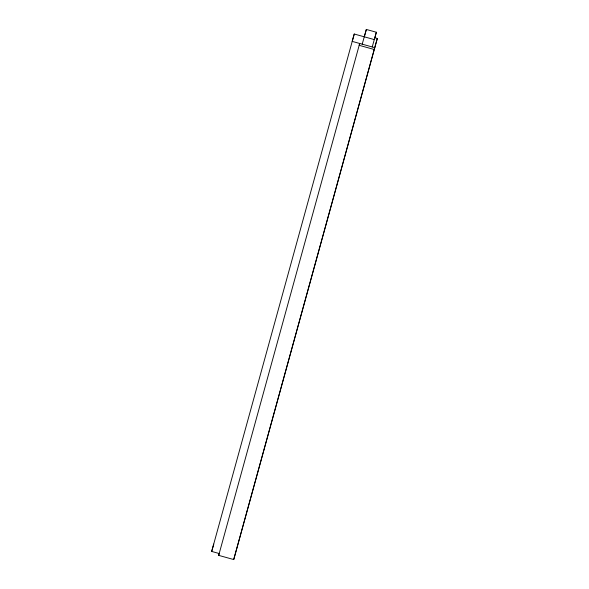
<?xml version="1.0" encoding="UTF-8"?>
<svg xmlns="http://www.w3.org/2000/svg" width="589" height="589" viewBox="0 0 589 589"><rect width="100%" height="100%" fill="white"/><g stroke="black" fill="none" stroke-linecap="round" stroke-linejoin="round"><path stroke-width="0.88" d="M374.803 37.755L377.313 38.454L233.723 559.55L218.688 555.368L219.204 553.527L211.687 551.437L354.247 34.022L374.287 39.596M218.688 555.368L359.695 43.476L359.18 45.316L374.214 49.498L377.313 38.454M364.377 36.547L366.336 29.45L376.356 32.24L374.891 37.563M233.723 559.55L374.729 47.657L352.185 41.385L354.247 34.022M211.687 551.437L213.755 544.074M362.206 44.168L366.336 29.45M372.226 46.958L376.356 32.24"/></g></svg>
